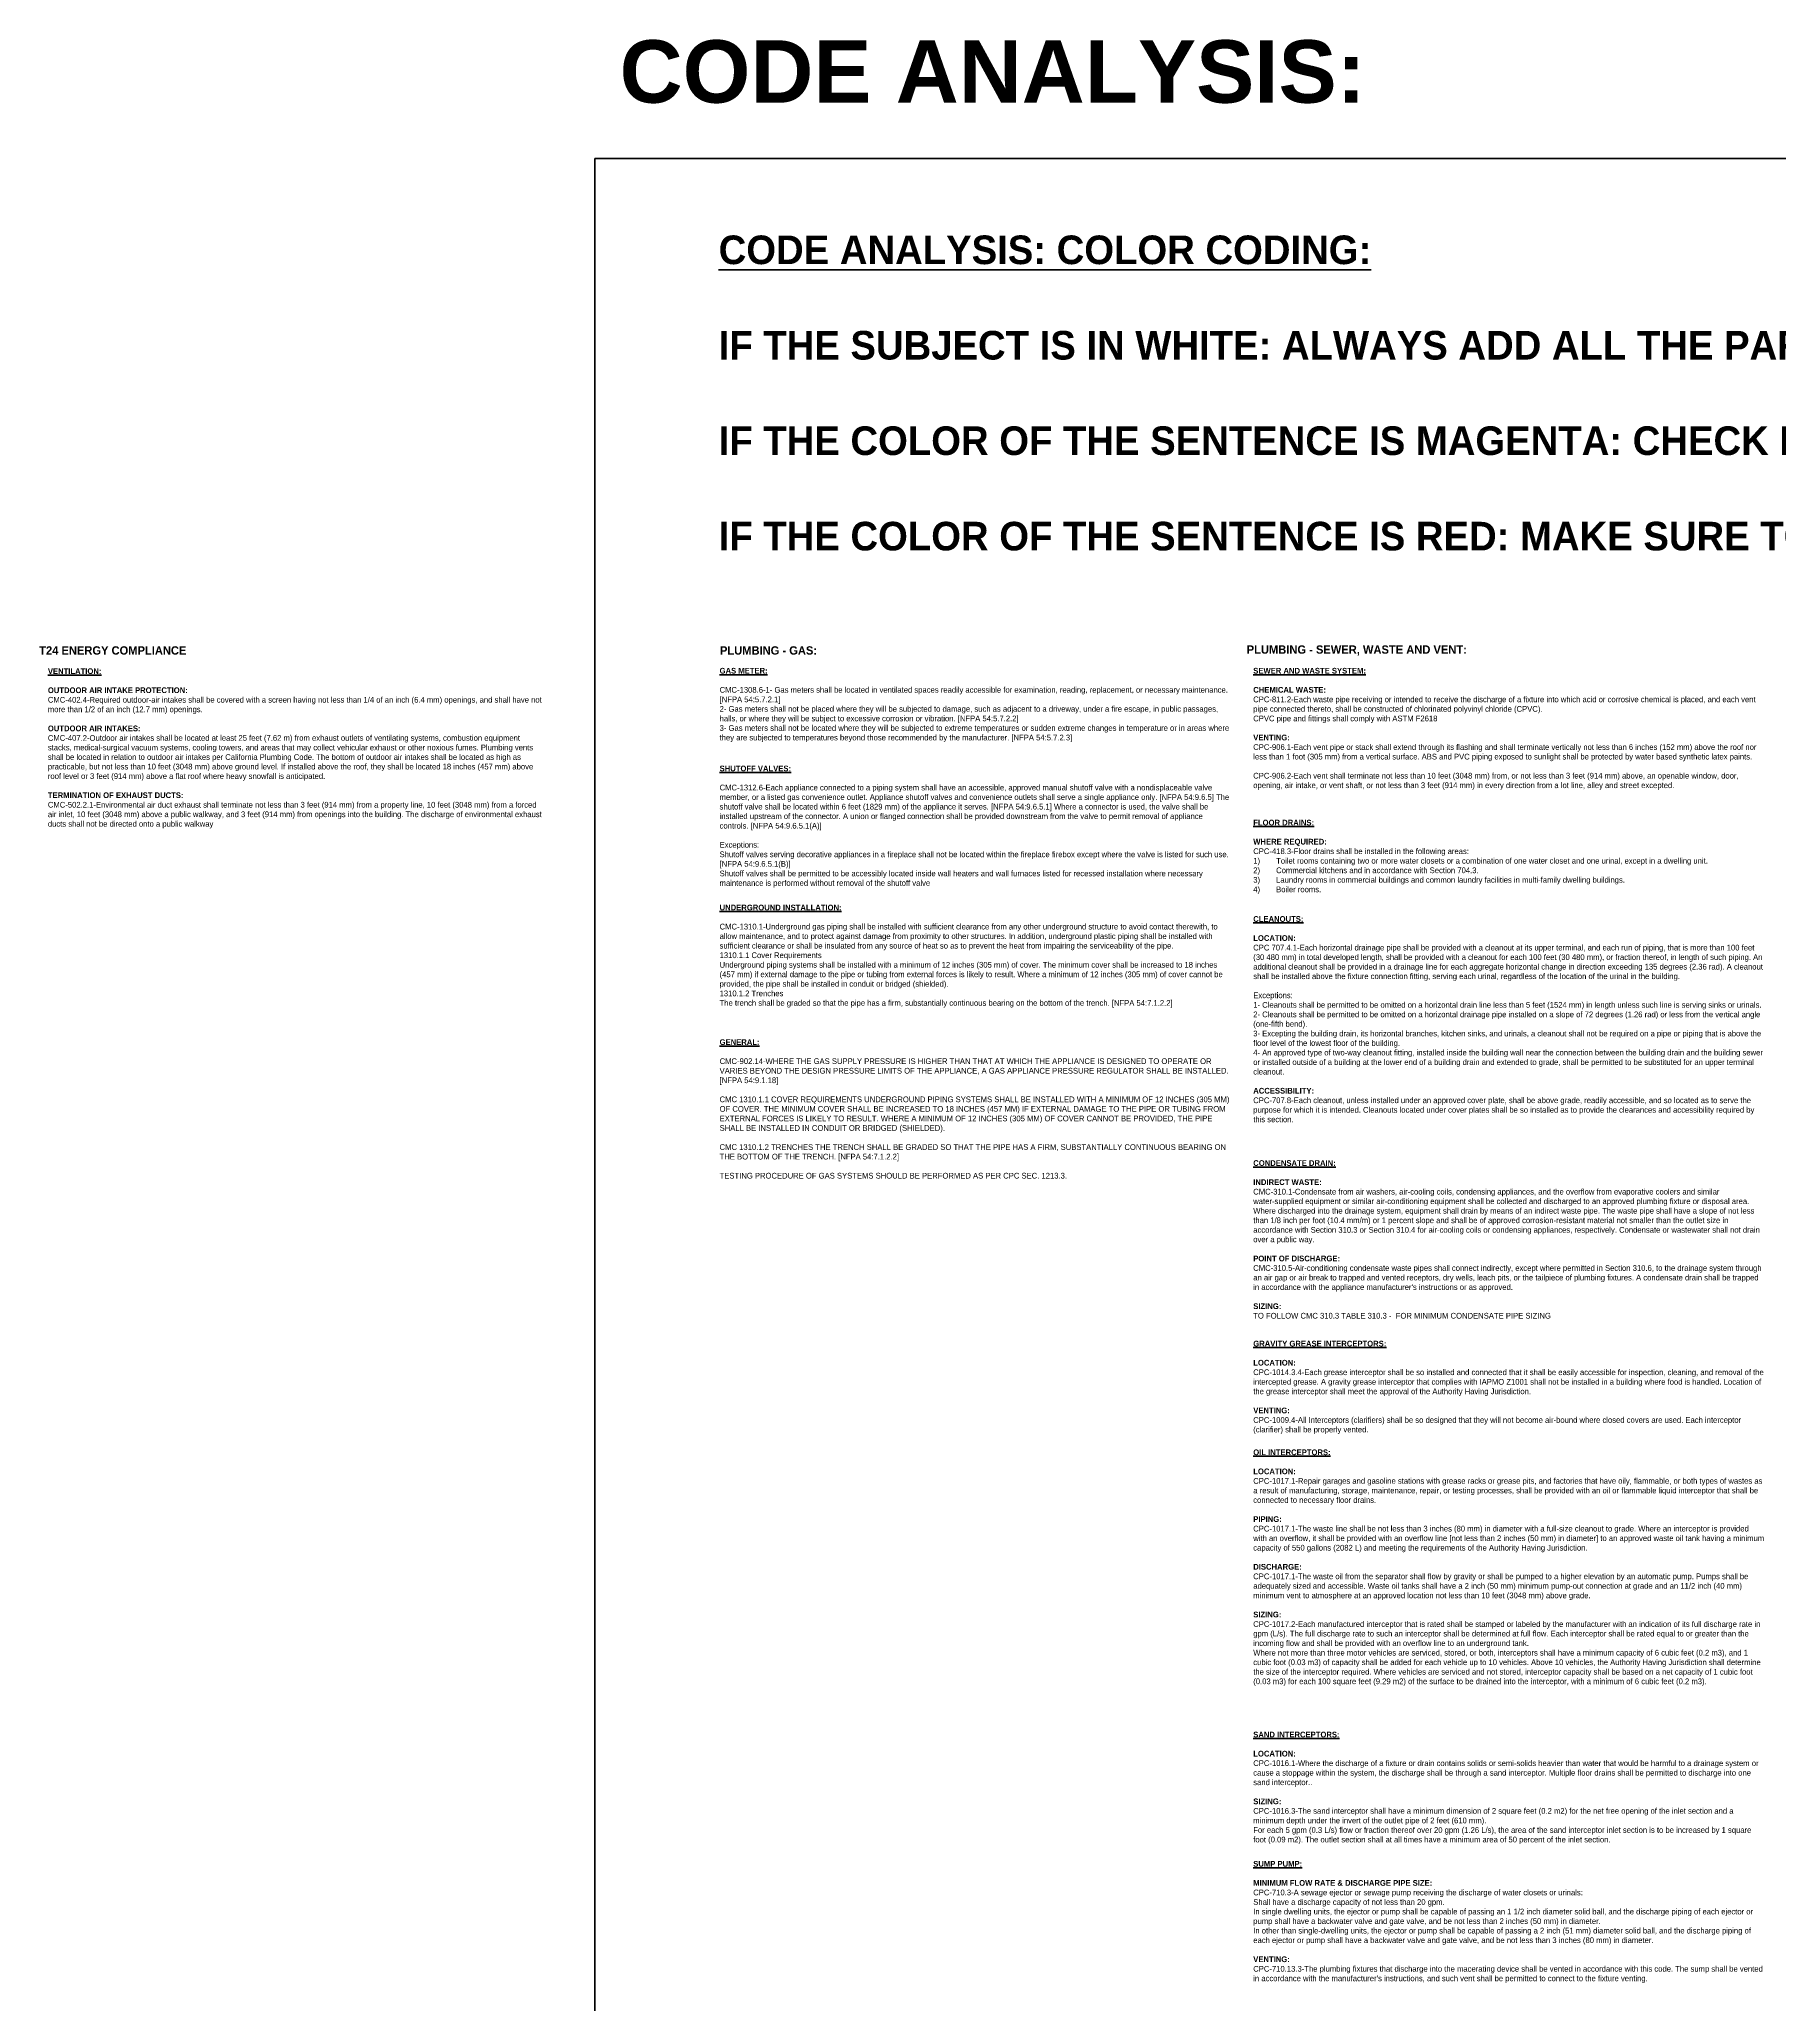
# Model space of a CAD drawing. Header units: inches. Extents: x 2025 to 34930, y -6955 to 4650.
# Drawn here: x 2025 to 3698, y -406 to 1482 of the extents above; entities that cross this region are included whole.
import ezdxf

# ---------------------------------------------------------------- set-up
doc = ezdxf.new("R2010")
doc.units = ezdxf.units.IN
doc.header["$MEASUREMENT"] = 0
doc.layers.get('DEFPOINTS').update_dxf_attribs({"color": 104})
doc.layers.add('M-HVAC-EXHS-DUCT', color=3, linetype='Continuous', lineweight=50)
doc.layers.add('PDF-TEXT', color=7, linetype='Continuous', lineweight=35)
doc.styles.add('Century Gothic_B', font='GOTHICB.TTF', dxfattribs={"height": 6.659722})
doc.styles.add('PDF Arial', font='arial.ttf')

msp = doc.modelspace()

# ---------------------------------------------------------------- linework, layer by layer
at = {"layer": 'M-HVAC-EXHS-DUCT'}
msp.add_lwpolyline([(2558.9, 1367.3), (4822.9, 1367.3), (4822.9, -1919.9), (2558.9, -1919.9)], close=True, dxfattribs=at)

# ---------------------------------------------------------------- texts
at = {"layer": 'DEFPOINTS', "insert": (2582.8, 1480.9), "char_height": 60, "width": 1433.447, "attachment_point": 1, "style": 'PDF Arial'}
msp.add_mtext('{\\fArial|b1|i0|c0|p34;CODE ANALYSIS:}', dxfattribs=at)
at = {"layer": 'PDF-TEXT', "color": 6, "attachment_point": 1, "style": 'PDF Arial'}
for s, insert, char_height, width in [('{\\fCentury Gothic|b1|i0|c0|p34;\\L\\C0;CODE ANALYSIS: COLOR CODING:\\P\\P\\lIF THE SUBJECT IS IN WHITE: ALWAYS ADD ALL THE PARAGRAPH IN THE PROJECT, SUBJECT IS THE ONE WITH \\LUNDERLINE\\P\\l\\P\\C6;IF THE COLOR OF THE SENTENCE IS MAGENTA: CHECK IF IT IS REQUIRED FOR THE PROJECT OR NOT.\\P\\C0;\\P\\C1;IF THE COLOR OF THE SENTENCE IS RED: MAKE SURE TO SHOW WHAT IS WRITTEN ON THE PLANS AS WELL }', (2678, 1293.3), 27.5, 2548.136), ('{\\fCentury Gothic|b1|i0|c0|p34;\\L\\C0;VENTILATION: \\fCentury Gothic|b0|i0|c0|p34;\\P\\l\\P\\fCentury Gothic|b1|i0|c0|p34;OUTDOOR AIR INTAKE PROTECTION: \\P\\fCentury Gothic|b0|i0|c0|p34;CMC-402.4-Required outdoor-air intakes shall be covered with a screen having not less than 1/4 of an inch (6.4 mm) openings, and shall have not more than 1/2 of an inch (12.7 mm) openings.\\P\\P\\fCentury Gothic|b1|i0|c0|p34;OUTDOOR AIR INTAKES:\\fCentury Gothic|b0|i0|c0|p34;\\PCMC-407.2-Outdoor air intakes shall be located at least 25 feet (7.62 m) from exhaust outlets of ventilating systems, combustion equipment stacks, medical-surgical vacuum systems, cooling towers, and areas that may collect vehicular exhaust or other noxious fumes. Plumbing vents shall be located in relation to outdoor air intakes per California Plumbing Code. The bottom of outdoor air intakes shall be located as high as practicable, but not less than 10 feet (3048 mm) above ground level. If installed above the roof, they shall be located 18 inches (457 mm) above roof level or 3 feet (914 mm) above a flat roof where heavy snowfall is anticipated.\\P\\P\\fCentury Gothic|b1|i0|c0|p34;TERMINATION OF EXHAUST DUCTS:\\P\\fCentury Gothic|b0|i0|c0|p34;CMC-502.2.1-Environmental air duct exhaust shall terminate not less than 3 feet (914 mm) from a property line, 10 feet (3048 mm) from a forced air inlet, 10 feet (3048 mm) above a public walkway, and 3 feet (914 mm) from openings into the building. The discharge of environmental exhaust ducts shall not be directed onto a public walkway}', (2033.3, 877.5), 5.5, 473.241), ('{\\fCentury Gothic|b1|i0|c0|p34;\\L\\C0;GAS METER: \\fCentury Gothic|b0|i0|c0|p34;\\P\\l\\PCMC-1308.6-1- Gas meters shall be located in ventilated spaces readily accessible for examination, reading, replacement, or necessary maintenance. [NFPA 54:5.7.2.1]\\P2- Gas meters shall not be placed where they will be subjected to damage, such as adjacent to a driveway, under a fire escape, in public passages, halls, or where they will be subject to excessive corrosion or vibration. [NFPA 54:5.7.2.2]\\P3- Gas meters shall not be located where they will be subjected to extreme temperatures or sudden extreme changes in temperature or in areas where they are subjected to temperatures beyond those recommended by the manufacturer. [NFPA 54:5.7.2.3]}', (2678.9, 877.9), 5.5, 489.764), ('{\\fCentury Gothic|b1|i0|c0|p34;\\L\\C0;SEWER AND WASTE SYSTEM: \\fCentury Gothic|b0|i0|c0|p34;\\P\\l\\P\\fCentury Gothic|b1|i0|c0|p34;CHEMICAL WASTE: \\P\\fCentury Gothic|b0|i0|c0|p34;CPC-811.2-Each waste pipe receiving or intended to receive the discharge of a fixture into which acid or corrosive chemical is placed, and each vent pipe connected thereto, shall be constructed of chlorinated polyvinyl chloride (CPVC).\\PCPVC pipe and fittings shall comply with ASTM F2618\\P\\P\\fCentury Gothic|b1|i0|c0|p34;VENTING:\\P\\fCentury Gothic|b0|i0|c0|p34;CPC-906.1-Each vent pipe or stack shall extend through its flashing and shall terminate vertically not less than 6 inches (152 mm) above the roof nor less than 1 foot (305 mm) from a vertical surface. ABS and PVC piping exposed to sunlight shall be protected by water based synthetic latex paints.\\P\\PCPC-906.2-Each vent shall terminate not less than 10 feet (3048 mm) from, or not less than 3 feet (914 mm) above, an openable window, door, opening, air intake, or vent shaft, or not less than 3 feet (914 mm) in every direction from a lot line, alley and street excepted.}', (3191.8, 877.9), 5.5, 489.764), ('{\\fCentury Gothic|b1|i0|c0|p34;\\L\\C0;SHUTOFF VALVES: \\fCentury Gothic|b0|i0|c0|p34;\\P\\l\\P\\C1;CMC-1312.6-Each appliance connected to a piping system shall have an accessible, approved manual shutoff valve with a nondisplaceable valve member, or a listed gas convenience outlet. Appliance shutoff valves and convenience outlets shall serve a single appliance only. [NFPA 54:9.6.5] The shutoff valve shall be located within 6 feet (1829 mm) of the appliance it serves. [NFPA 54:9.6.5.1] Where a connector is used, the valve shall be installed upstream of the connector. A union or flanged connection shall be provided downstream from the valve to permit removal of appliance controls. [NFPA 54:9.6.5.1(A)]\\P\\PExceptions:\\PShutoff valves serving decorative appliances in a fireplace shall not be located within the fireplace firebox except where the valve is listed for such use. [NFPA 54:9.6.5.1(B)]\\PShutoff valves shall be permitted to be accessibly located inside wall heaters and wall furnaces listed for recessed installation where necessary maintenance is performed without removal of the shutoff valve}', (2678.9, 784), 5.5, 489.764), ('{\\fCentury Gothic|b1|i0|c0|p34;\\L\\C0;FLOOR DRAINS: \\fCentury Gothic|b0|i0|c0|p34;\\P\\l\\P\\fCentury Gothic|b1|i0|c0|p34;WHERE REQUIRED: \\P\\fCentury Gothic|b0|i0|c0|p34;CPC-418.3-Floor drains shall be installed in the following areas:\\P1)^IToilet rooms containing two or more water closets or a combination of one water closet and one urinal, except in a dwelling unit.\\P2)^ICommercial kitchens and in accordance with Section 704.3.\\P3)^ILaundry rooms in commercial buildings and common laundry facilities in multi-family dwelling buildings.\\P4)^IBoiler rooms.}', (3191.8, 732), 5.5, 489.764), ('{\\fCentury Gothic|b1|i0|c0|p34;\\L\\C0;UNDERGROUND INSTALLATION:\\fCentury Gothic|b0|i0|c0|p34;\\P\\P\\lCMC-1310.1-Underground gas piping shall be installed with sufficient clearance from any other underground structure to avoid contact therewith, to allow maintenance, and to protect against damage from proximity to other structures. In addition, underground plastic piping shall be installed with sufficient clearance or shall be insulated from any source of heat so as to prevent the heat from impairing the serviceability of the pipe.\\P1310.1.1 Cover Requirements\\PUnderground piping systems shall be installed with a minimum of 12 inches (305 mm) of cover. The minimum cover shall be increased to 18 inches (457 mm) if external damage to the pipe or tubing from external forces is likely to result. Where a minimum of 12 inches (305 mm) of cover cannot be provided, the pipe shall be installed in conduit or bridged (shielded). \\P1310.1.2 Trenches\\PThe trench shall be graded so that the pipe has a firm, substantially continuous bearing on the bottom of the trench. [NFPA 54:7.1.2.2]}', (2678.9, 650.4), 5.5, 489.764), ('{\\fCentury Gothic|b1|i0|c0|p34;\\L\\C0;CLEANOUTS: \\P\\fCentury Gothic|b0|i0|c0|p34;\\l\\P\\fCentury Gothic|b1|i0|c0|p34;\\C1;LOCATION: \\P\\fCentury Gothic|b0|i0|c0|p34;CPC 707.4.1-Each horizontal drainage pipe shall be provided with a cleanout at its upper terminal, and each run of piping, that is more than 100 feet (30 480 mm) in total developed length, shall be provided with a cleanout for each 100 feet (30 480 mm), or fraction thereof, in length of such piping. An additional cleanout shall be provided in a drainage line for each aggregate horizontal change in direction exceeding 135 degrees (2.36 rad). A cleanout shall be installed above the fixture connection fitting, serving each urinal, regardless of the location of the urinal in the building.\\P\\PExceptions:\\P1- Cleanouts shall be permitted to be omitted on a horizontal drain line less than 5 feet (1524 mm) in length unless such line is serving sinks or urinals.\\P2- Cleanouts shall be permitted to be omitted on a horizontal drainage pipe installed on a slope of 72 degrees (1.26 rad) or less from the vertical angle (one-fifth bend).\\P3- Excepting the building drain, its horizontal branches, kitchen sinks, and urinals, a cleanout shall not be required on a pipe or piping that is above the floor level of the lowest floor of the building.\\P4- An approved type of two-way cleanout fitting, installed inside the building wall near the connection between the building drain and the building sewer or installed outside of a building at the lower end of a building drain and extended to grade, shall be permitted to be substituted for an upper terminal cleanout.\\C0;\\P\\P\\fCentury Gothic|b1|i0|c0|p34;ACCESSIBILITY:\\P\\fCentury Gothic|b0|i0|c0|p34;CPC-707.8-Each cleanout, unless installed under an approved cover plate, shall be above grade, readily accessible, and so located as to serve the purpose for which it is intended. Cleanouts located under cover plates shall be so installed as to provide the clearances and accessibility required by this section.}', (3191.8, 639.4), 5.5, 489.764), ('{\\fCentury Gothic|b1|i0|c0|p34;\\L\\C0;GENERAL:\\fCentury Gothic|b0|i0|c0|p34;\\P\\P\\lCMC-902.14-WHERE THE GAS SUPPLY PRESSURE IS HIGHER THAN THAT AT WHICH THE APPLIANCE IS DESIGNED TO OPERATE OR VARIES BEYOND THE DESIGN PRESSURE LIMITS OF THE APPLIANCE, A GAS APPLIANCE PRESSURE REGULATOR SHALL BE INSTALLED. [NFPA 54:9.1.18] \\P\\PCMC 1310.1.1 COVER REQUIREMENTS UNDERGROUND PIPING SYSTEMS SHALL BE INSTALLED WITH A MINIMUM OF 12 INCHES (305 MM) OF COVER. THE MINIMUM COVER SHALL BE INCREASED TO 18 INCHES (457 MM) IF EXTERNAL DAMAGE TO THE PIPE OR TUBING FROM EXTERNAL FORCES IS LIKELY TO RESULT. WHERE A MINIMUM OF 12 INCHES (305 MM) OF COVER CANNOT BE PROVIDED, THE PIPE SHALL BE INSTALLED IN CONDUIT OR BRIDGED (SHIELDED).  \\P\\PCMC 1310.1.2 TRENCHES THE TRENCH SHALL BE GRADED SO THAT THE PIPE HAS A FIRM, SUBSTANTIALLY CONTINUOUS BEARING ON THE BOTTOM OF THE TRENCH. [NFPA 54:7.1.2.2] \\P\\PTESTING PROCEDURE OF GAS SYSTEMS SHOULD BE PERFORMED AS PER CPC SEC. 1213.3.}', (2678.9, 521.1), 5.5, 489.764), ("{\\fCentury Gothic|b1|i0|c0|p34;\\L\\C0;CONDENSATE DRAIN: \\P\\fCentury Gothic|b0|i0|c0|p34;\\l\\P\\fCentury Gothic|b1|i0|c0|p34;\\C1;INDIRECT WASTE: \\P\\fCentury Gothic|b0|i0|c0|p34;CMC-310.1-Condensate from air washers, air-cooling coils, condensing appliances, and the overflow from evaporative coolers and similar water-supplied equipment or similar air-conditioning equipment shall be collected and discharged to an approved plumbing fixture or disposal area. Where discharged into the drainage system, equipment shall drain by means of an indirect waste pipe. The waste pipe shall have a slope of not less than 1/8 inch per foot (10.4 mm/m) or 1 percent slope and shall be of approved corrosion-resistant material not smaller than the outlet size in accordance with Section 310.3 or Section 310.4 for air-cooling coils or condensing appliances, respectively. Condensate or wastewater shall not drain over a public way.\\P\\P\\fCentury Gothic|b1|i0|c0|p34;POINT OF DISCHARGE:\\P\\fCentury Gothic|b0|i0|c0|p34;CMC-310.5-Air-conditioning condensate waste pipes shall connect indirectly, except where permitted in Section 310.6, to the drainage system through an air gap or air break to trapped and vented receptors, dry wells, leach pits, or the tailpiece of plumbing fixtures. A condensate drain shall be trapped in accordance with the appliance manufacturer's instructions or as approved.\\P\\P\\fCentury Gothic|b1|i0|c0|p34;SIZING:\\P\\fCentury Gothic|b0|i0|c0|p34;TO FOLLOW CMC 310.3 TABLE 310.3 -  FOR MINIMUM CONDENSATE PIPE SIZING}", (3191.8, 404.9), 5.5, 489.764), ('{\\fCentury Gothic|b1|i0|c0|p34;\\LGRAVITY GREASE INTERCEPTORS: \\fCentury Gothic|b0|i0|c0|p34;\\P\\l\\P\\fCentury Gothic|b1|i0|c0|p34;LOCATION: \\P\\fCentury Gothic|b0|i0|c0|p34;CPC-1014.3.4-Each grease interceptor shall be so installed and connected that it shall be easily accessible for inspection, cleaning, and removal of the intercepted grease. A gravity grease interceptor that complies with IAPMO Z1001 shall not be installed in a building where food is handled. Location of the grease interceptor shall meet the approval of the Authority Having Jurisdiction.\\P\\P\\fCentury Gothic|b1|i0|c0|p34;\\C1;VENTING:\\P\\fCentury Gothic|b0|i0|c0|p34;CPC-1009.4-All Interceptors (clarifiers) shall be so designed that they will not become air-bound where closed covers are used. Each interceptor (clarifier) shall be properly vented.}', (3191.8, 231.4), 5.5, 489.764), ('{\\fCentury Gothic|b1|i0|c0|p34;\\LOIL INTERCEPTORS: \\fCentury Gothic|b0|i0|c0|p34;\\P\\l\\P\\fCentury Gothic|b1|i0|c0|p34;LOCATION:\\P\\fCentury Gothic|b0|i0|c0|p34;CPC-1017.1-Repair garages and gasoline stations with grease racks or grease pits, and factories that have oily, flammable, or both types of wastes as a result of manufacturing, storage, maintenance, repair, or testing processes, shall be provided with an oil or flammable liquid interceptor that shall be connected to necessary floor drains. \\P\\P\\fCentury Gothic|b1|i0|c0|p34;\\C1;PIPING:\\P\\fCentury Gothic|b0|i0|c0|p34;CPC-1017.1-The waste line shall be not less than 3 inches (80 mm) in diameter with a full-size cleanout to grade. Where an interceptor is provided with an overflow, it shall be provided with an overflow line [not less than 2 inches (50 mm) in diameter] to an approved waste oil tank having a minimum capacity of 550 gallons (2082 L) and meeting the requirements of the Authority Having Jurisdiction.\\C6;\\P\\P\\fCentury Gothic|b1|i0|c0|p34;DISCHARGE:\\P\\fCentury Gothic|b0|i0|c0|p34;CPC-1017.1-The waste oil from the separator shall flow by gravity or shall be pumped to a higher elevation by an automatic pump. Pumps shall be adequately sized and accessible. Waste oil tanks shall have a 2 inch (50 mm) minimum pump-out connection at grade and an 11/2 inch (40 mm) minimum vent to atmosphere at an approved location not less than 10 feet (3048 mm) above grade.\\P\\P\\fCentury Gothic|b1|i0|c0|p34;\\C1;SIZING:\\P\\fCentury Gothic|b0|i0|c0|p34;CPC-1017.2-Each manufactured interceptor that is rated shall be stamped or labeled by the manufacturer with an indication of its full discharge rate in gpm (L/s). The full discharge rate to such an interceptor shall be determined at full flow. Each interceptor shall be rated equal to or greater than the incoming flow and shall be provided with an overflow line to an underground tank.\\PWhere not more than three motor vehicles are serviced, stored, or both, interceptors shall have a minimum capacity of 6 cubic feet (0.2 m3), and 1 cubic foot (0.03 m3) of capacity shall be added for each vehicle up to 10 vehicles. Above 10 vehicles, the Authority Having Jurisdiction shall determine the size of the interceptor required. Where vehicles are serviced and not stored, interceptor capacity shall be based on a net capacity of 1 cubic foot (0.03 m3) for each 100 square feet (9.29 m2) of the surface to be drained into the interceptor, with a minimum of 6 cubic feet (0.2 m3).}', (3191.8, 127), 5.5, 489.764), ('{\\fCentury Gothic|b1|i0|c0|p34;\\LSAND INTERCEPTORS: \\fCentury Gothic|b0|i0|c0|p34;\\P\\l\\P\\fCentury Gothic|b1|i0|c0|p34;LOCATION:\\P\\fCentury Gothic|b0|i0|c0|p34;CPC-1016.1-Where the discharge of a fixture or drain contains solids or semi-solids heavier than water that would be harmful to a drainage system or cause a stoppage within the system, the discharge shall be through a sand interceptor. Multiple floor drains shall be permitted to discharge into one sand interceptor.. \\P\\P\\fCentury Gothic|b1|i0|c0|p34;\\C1;SIZING:\\P\\fCentury Gothic|b0|i0|c0|p34;CPC-1016.3-The sand interceptor shall have a minimum dimension of 2 square feet (0.2 m2) for the net free opening of the inlet section and a minimum depth under the invert of the outlet pipe of 2 feet (610 mm).\\PFor each 5 gpm (0.3 L/s) flow or fraction thereof over 20 gpm (1.26 L/s), the area of the sand interceptor inlet section is to be increased by 1 square foot (0.09 m2). The outlet section shall at all times have a minimum area of 50 percent of the inlet section.}', (3191.8, -144.2), 5.5, 489.764), ("{\\fCentury Gothic|b1|i0|c0|p34;\\LSUMP PUMP: \\fCentury Gothic|b0|i0|c0|p34;\\P\\l\\P\\fCentury Gothic|b1|i0|c0|p34;\\C1;MINIMUM FLOW RATE & DISCHARGE PIPE SIZE:\\P\\fCentury Gothic|b0|i0|c0|p34;CPC-710.3-A sewage ejector or sewage pump receiving the discharge of water closets or urinals:\\PShall have a discharge capacity of not less than 20 gpm.\\PIn single dwelling units, the ejector or pump shall be capable of passing an 1 1/2 inch diameter solid ball, and the discharge piping of each ejector or pump shall have a backwater valve and gate valve, and be not less than 2 inches (50 mm) in diameter.\\PIn other than single-dwelling units, the ejector or pump shall be capable of passing a 2 inch (51 mm) diameter solid ball, and the discharge piping of each ejector or pump shall have a backwater valve and gate valve, and be not less than 3 inches (80 mm) in diameter.\\C6;\\P\\P\\fCentury Gothic|b1|i0|c0|p34;\\C1;VENTING:\\P\\fCentury Gothic|b0|i0|c0|p34;CPC-710.13.3-The plumbing fixtures that discharge into the macerating device shall be vented in accordance with this code. The sump shall be vented in accordance with the manufacturer's instructions, and such vent shall be permitted to connect to the fixture venting.}", (3191.8, -268.4), 5.5, 489.764)]:
    msp.add_mtext(s, dxfattribs=dict(at, insert=insert, char_height=char_height, width=width))
at = {"layer": 'PDF-TEXT', "color": 42, "char_height": 8, "width": 275.044, "attachment_point": 5, "style": 'Century Gothic_B'}
for s, insert in [('T24 ENERGY COMPLIANCE', (2095.7, 894.6)), ('PLUMBING - GAS:', (2725.9, 894.6)), ('PLUMBING - SEWER, WASTE AND VENT:', (3291.3, 894.6))]:
    msp.add_mtext(s, dxfattribs=dict(at, insert=insert))

doc.saveas('drawing.dxf')
